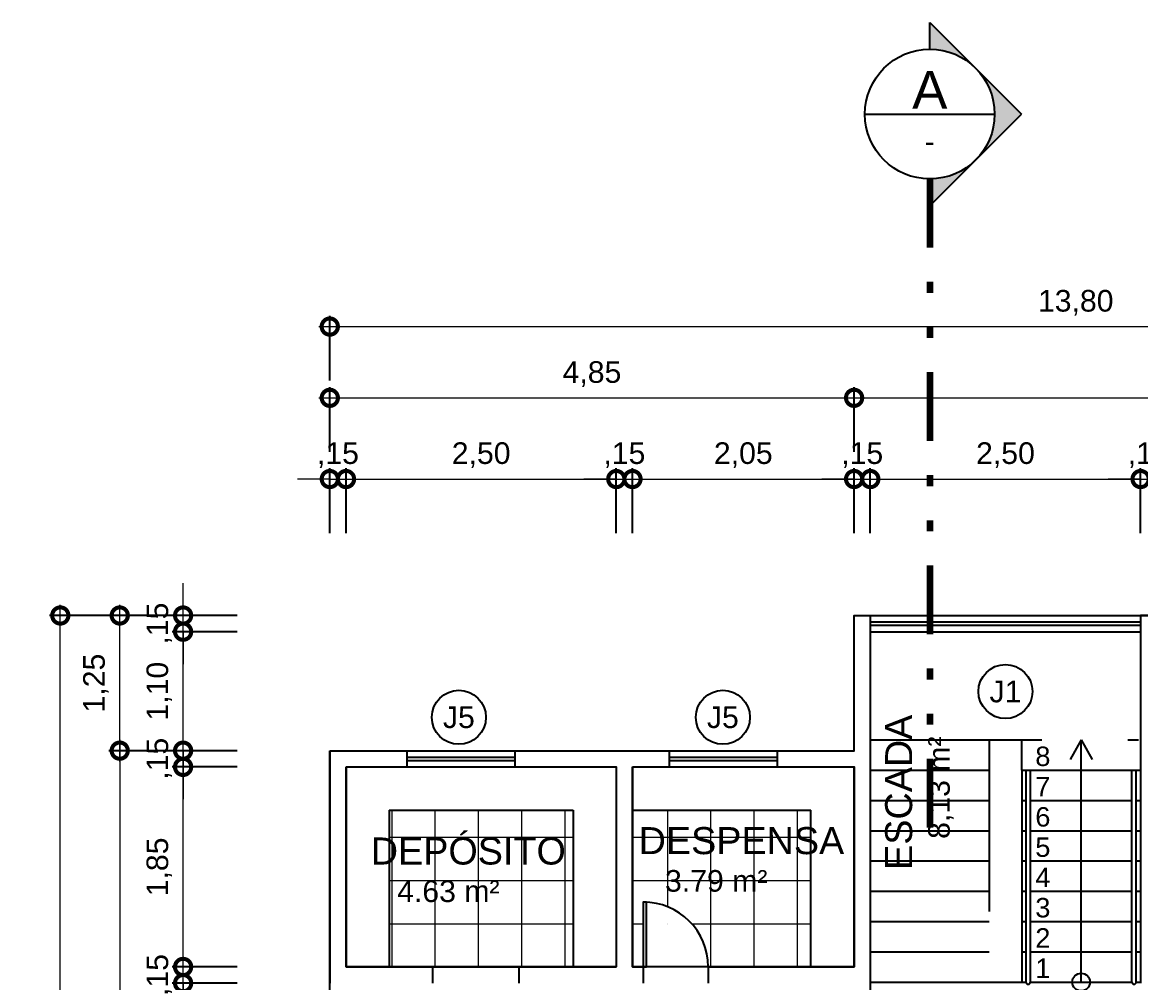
# Model space of a CAD drawing. Header units: metres. Extents: x 47728 to 47950, y 23373 to 23541.
# Drawn here: x 47734.65 to 47744.99, y 23426.52 to 23435.4 of the extents above; entities that cross this region are included whole.
import ezdxf
from ezdxf.enums import TextEntityAlignment as Align

# ---------------------------------------------------------------- set-up
doc = ezdxf.new("R2010")
doc.units = ezdxf.units.M
doc.header["$LTSCALE"] = 0.25
doc.header["$PDMODE"] = 96
doc.linetypes.add('DASHDOT2', pattern=[12.7, 6.35, -3.175, 0, -3.175])
doc.linetypes.add('DIVIDEX2', pattern=[63.5, 25.4, -12.7, 0, -12.7, 0, -12.7])
doc.layers.add('ARQ_0_AREAS', color=7, linetype='Continuous', true_color=0x5a1694, plot=False)
for name, color, linetype in [('ARQ_ALV CT', 4, 'Continuous'), ('ARQ_ESQ CT', 30, 'Continuous'), ('ARQ_GRADIL', 2, 'Continuous'), ('ARQ_MOB 02', 2, 'Continuous'), ('ARQ_PISO 01', 1, 'Continuous'), ('ARQ_PROJ SUP', 1, 'DASHDOT2'), ('ARQ_SIMB 01', 1, 'Continuous'), ('ARQ_TXT 01', 1, 'Continuous'), ('SIMB_01', 1, 'Continuous'), ('SIMB_02', 2, 'Continuous'), ('SIMB_PREENCHIMENTO', 253, 'Continuous'), ('SIMB_TXT', 1, 'Continuous')]:
    doc.layers.add(name, color=color, linetype=linetype)
doc.layers.add('ARQ_CINZA 03', color=252, linetype='Continuous', lineweight=9)
doc.layers.add('SIMB_LCT', color=252, linetype='DIVIDEX2', lineweight=100)
doc.layers.add('ARQ_COTA_AZUL', color=5, linetype='Continuous', lineweight=20, true_color=0x0000ff)
doc.styles.add('Annot_1.8mm', font='arial.ttf', dxfattribs={"height": 1.8})
doc.styles.add('Annot_2.0mm', font='arial.ttf', dxfattribs={"height": 2})
doc.styles.add('Annot_2.5mm', font='arial.ttf', dxfattribs={"height": 2.5})
doc.styles.add('cota', font='arial.ttf')
doc.styles.add('SIMB', font='arial.ttf')
doc.dimstyles.new('Info 01 - annot', dxfattribs={"dimtxt": 2, "dimasz": 3, "dimexe": 1, "dimexo": 1, "dimgap": 1, "dimtad": 1, "dimzin": 4, "dimtxsty": 'cota', "dimblk": 'DOTSMALL', "dimcen": 2, "dimdle": 1, "dimclrd": 256, "dimclre": 256, "dimclrt": 1, "dimazin": 2, "dimtfac": 0.09, "dimtix": 1, "dimtmove": 2, "dimatfit": 2, "dimfxl": 5, "dimfxlon": 1, "dimtolj": 1, "dimtzin": 4, "dimlwd": -1, "dimarcsym": 1})

# ---------------------------------------------------------------- blocks, each defined once
blk = doc.blocks.new('*U70')
at = {"layer": 'SIMB_PREENCHIMENTO', "transparency": 33554587}
h = blk.add_hatch(color=256, dxfattribs=at)
h.dxf.hatch_style = 1
h.paths.add_polyline_path([(0, 8.48), (-4.15, 4.33, -0.401827), (4.15, 4.33)])
h = blk.add_hatch(color=256, dxfattribs=at)
h.dxf.hatch_style = 1
h.paths.add_polyline_path([(-4.33, 4.15), (-8.48, 0), (-6, 0, -0.193399)])
h = blk.add_hatch(color=256, dxfattribs=at)
h.dxf.hatch_style = 1
h.paths.add_polyline_path([(4.33, 4.15, -0.193399), (6, 0), (8.48, 0)])
at = {"layer": 'SIMB_01'}
for p, q in [((-8.48, 0), (0, 8.48)), ((8.48, 0), (0, 8.48)), ((0, -6), (0, 6)), ((-6, 0), (-8.48, 0)), ((6, 0), (8.48, 0))]:
    blk.add_line(p, q, dxfattribs=at)
blk.add_circle((0, 0), 6, dxfattribs=at)
at = {"layer": 'SIMB_LCT'}
blk.add_line((6, 0), (69.06, 0), dxfattribs=at)
at = {"layer": 'SIMB_TXT', "style": 'SIMB'}
for tag, height, p in [('000', 3.5, (-2.25, 0)), ('999', 2, (2.53, 0))]:
    blk.add_attdef(tag, text='', height=height, rotation=90, dxfattribs=at).set_placement(p, align=Align.MIDDLE_CENTER)
blk = doc.blocks.new('_DotSmall')
at = {"color": 0, "linetype": 'ByBlock', "const_width": 0.5}
blk.add_lwpolyline([(-0.0625, 0, 1), (0.0625, 0, 1)], format="xyb", close=True, dxfattribs=at)
blk = doc.blocks.new('*D846')
at = {"layer": 'ARQ_COTA_AZUL', "transparency": 16777216}
for p, q in [((47736.133, 23428.663), (47736.133, 23428.963)), ((47736.133, 23428.663), (47736.133, 23428.513)), ((47736.133, 23428.513), (47736.133, 23428.213))]:
    blk.add_line(p, q, dxfattribs=at)
at = {"layer": 'ARQ_COTA_AZUL', "lineweight": -2, "transparency": 16777216}
for p, q in [((47736.633, 23428.663), (47736.033, 23428.663)), ((47736.633, 23428.513), (47736.033, 23428.513))]:
    blk.add_line(p, q, dxfattribs=at)
at = {"layer": 'Defpoints', "color": 0, "transparency": 16777216}
for p in [(47737.49, 23428.663), (47736.133, 23428.513), (47737.64, 23428.513)]:
    blk.add_point(p, dxfattribs=at)
at = {"layer": 'ARQ_COTA_AZUL', "transparency": 16777216, "xscale": 0.3, "yscale": 0.3, "zscale": 0.3}
for p, rotation in [((47736.133, 23428.663), 270), ((47736.133, 23428.513), 90)]:
    blk.add_blockref('_DotSmall', p, dxfattribs=dict(at, rotation=rotation))
at = {"layer": 'ARQ_COTA_AZUL', "color": 1, "transparency": 16777216, "insert": (47735.913, 23428.588), "char_height": 0.2, "attachment_point": 5, "rotation": 90, "style": 'cota'}
blk.add_mtext('\\A1;,15', dxfattribs=at)
blk = doc.blocks.new('*D910')
at = {"layer": 'ARQ_COTA_AZUL', "transparency": 16777216}
blk.add_line((47735.547, 23428.763), (47735.547, 23422.113), dxfattribs=at)
at = {"layer": 'ARQ_COTA_AZUL', "lineweight": -2, "transparency": 16777216}
for p, q in [((47736.047, 23428.663), (47735.447, 23428.663)), ((47736.047, 23422.213), (47735.447, 23422.213))]:
    blk.add_line(p, q, dxfattribs=at)
at = {"layer": 'Defpoints', "color": 0, "transparency": 16777216}
for p in [(47737.49, 23428.663), (47735.547, 23422.213), (47742.34, 23422.213)]:
    blk.add_point(p, dxfattribs=at)
at = {"layer": 'ARQ_COTA_AZUL', "transparency": 16777216, "xscale": 0.3, "yscale": 0.3, "zscale": 0.3}
for p, rotation in [((47735.547, 23428.663), 90), ((47735.547, 23422.213), 270)]:
    blk.add_blockref('_DotSmall', p, dxfattribs=dict(at, rotation=rotation))
at = {"layer": 'ARQ_COTA_AZUL', "color": 1, "transparency": 16777216, "insert": (47735.327, 23425.438), "char_height": 0.2, "attachment_point": 5, "rotation": 90, "style": 'cota'}
blk.add_mtext('\\A1;6,45', dxfattribs=at)
blk = doc.blocks.new('*D914')
at = {"layer": 'ARQ_COTA_AZUL', "transparency": 16777216}
blk.add_line((47736.133, 23422.263), (47736.133, 23426.613), dxfattribs=at)
at = {"layer": 'ARQ_COTA_AZUL', "lineweight": -2, "transparency": 16777216}
for p, q in [((47736.633, 23426.513), (47736.033, 23426.513)), ((47736.633, 23422.363), (47736.033, 23422.363))]:
    blk.add_line(p, q, dxfattribs=at)
at = {"layer": 'Defpoints', "color": 0, "transparency": 16777216}
for p in [(47736.133, 23426.513), (47737.49, 23426.513), (47737.49, 23422.363)]:
    blk.add_point(p, dxfattribs=at)
at = {"layer": 'ARQ_COTA_AZUL', "transparency": 16777216, "xscale": 0.3, "yscale": 0.3, "zscale": 0.3}
for p, rotation in [((47736.133, 23426.513), 90), ((47736.133, 23422.363), 270)]:
    blk.add_blockref('_DotSmall', p, dxfattribs=dict(at, rotation=rotation))
at = {"layer": 'ARQ_COTA_AZUL', "color": 1, "transparency": 16777216, "insert": (47735.913, 23424.438), "char_height": 0.2, "attachment_point": 5, "rotation": 90, "style": 'cota'}
blk.add_mtext('\\A1;4,15', dxfattribs=at)
blk = doc.blocks.new('*D918')
at = {"layer": 'ARQ_COTA_AZUL', "transparency": 16777216}
for p, q in [((47736.133, 23426.663), (47736.133, 23426.963)), ((47736.133, 23426.513), (47736.133, 23426.663)), ((47736.133, 23426.513), (47736.133, 23426.213))]:
    blk.add_line(p, q, dxfattribs=at)
at = {"layer": 'ARQ_COTA_AZUL', "lineweight": -2, "transparency": 16777216}
for p, q in [((47736.633, 23426.663), (47736.033, 23426.663)), ((47736.633, 23426.513), (47736.033, 23426.513))]:
    blk.add_line(p, q, dxfattribs=at)
at = {"layer": 'Defpoints', "color": 0, "transparency": 16777216}
for p in [(47736.133, 23426.663), (47737.64, 23426.663), (47737.49, 23426.513)]:
    blk.add_point(p, dxfattribs=at)
at = {"layer": 'ARQ_COTA_AZUL', "transparency": 16777216, "xscale": 0.3, "yscale": 0.3, "zscale": 0.3}
for p, rotation in [((47736.133, 23426.663), 270), ((47736.133, 23426.513), 90)]:
    blk.add_blockref('_DotSmall', p, dxfattribs=dict(at, rotation=rotation))
at = {"layer": 'ARQ_COTA_AZUL', "color": 1, "transparency": 16777216, "insert": (47735.913, 23426.588), "char_height": 0.2, "attachment_point": 5, "rotation": 90, "style": 'cota'}
blk.add_mtext('\\A1;,15', dxfattribs=at)
blk = doc.blocks.new('*D982')
at = {"layer": 'ARQ_COTA_AZUL', "lineweight": -2, "transparency": 16777216}
for p, q in [((47737.49, 23430.675), (47737.49, 23431.275)), ((47737.64, 23430.675), (47737.64, 23431.275))]:
    blk.add_line(p, q, dxfattribs=at)
at = {"layer": 'ARQ_COTA_AZUL', "transparency": 16777216}
for p, q in [((47737.49, 23431.175), (47737.19, 23431.175)), ((47737.49, 23431.175), (47737.64, 23431.175)), ((47737.64, 23431.175), (47737.94, 23431.175))]:
    blk.add_line(p, q, dxfattribs=at)
at = {"layer": 'Defpoints', "color": 0, "transparency": 16777216}
for p in [(47737.64, 23431.175), (47737.49, 23428.663), (47737.64, 23428.513)]:
    blk.add_point(p, dxfattribs=at)
at = {"layer": 'ARQ_COTA_AZUL', "transparency": 16777216, "xscale": 0.3, "yscale": 0.3, "zscale": 0.3}
blk.add_blockref('_DotSmall', (47737.49, 23431.175), dxfattribs=at)
at = {"layer": 'ARQ_COTA_AZUL', "transparency": 16777216, "xscale": 0.3, "yscale": 0.3, "zscale": 0.3, "rotation": 180}
blk.add_blockref('_DotSmall', (47737.64, 23431.175), dxfattribs=at)
at = {"layer": 'ARQ_COTA_AZUL', "color": 1, "transparency": 16777216, "insert": (47737.565, 23431.396), "char_height": 0.2, "attachment_point": 5, "style": 'cota'}
blk.add_mtext('\\A1;,15', dxfattribs=at)
blk = doc.blocks.new('*D986')
at = {"layer": 'ARQ_COTA_AZUL', "lineweight": -2, "transparency": 16777216}
for p, q in [((47737.64, 23430.675), (47737.64, 23431.275)), ((47740.14, 23430.675), (47740.14, 23431.275))]:
    blk.add_line(p, q, dxfattribs=at)
at = {"layer": 'ARQ_COTA_AZUL', "transparency": 16777216}
blk.add_line((47737.54, 23431.175), (47740.24, 23431.175), dxfattribs=at)
at = {"layer": 'Defpoints', "color": 0, "transparency": 16777216}
for p in [(47740.14, 23431.175), (47737.64, 23428.513), (47740.14, 23428.513)]:
    blk.add_point(p, dxfattribs=at)
at = {"layer": 'ARQ_COTA_AZUL', "transparency": 16777216, "xscale": 0.3, "yscale": 0.3, "zscale": 0.3, "rotation": 180}
blk.add_blockref('_DotSmall', (47737.64, 23431.175), dxfattribs=at)
at = {"layer": 'ARQ_COTA_AZUL', "transparency": 16777216, "xscale": 0.3, "yscale": 0.3, "zscale": 0.3}
blk.add_blockref('_DotSmall', (47740.14, 23431.175), dxfattribs=at)
at = {"layer": 'ARQ_COTA_AZUL', "color": 1, "transparency": 16777216, "insert": (47738.89, 23431.396), "char_height": 0.2, "attachment_point": 5, "style": 'cota'}
blk.add_mtext('\\A1;2,50', dxfattribs=at)
blk = doc.blocks.new('*D990')
at = {"layer": 'ARQ_COTA_AZUL', "lineweight": -2, "transparency": 16777216}
for p, q in [((47740.14, 23430.675), (47740.14, 23431.275)), ((47740.29, 23430.675), (47740.29, 23431.275))]:
    blk.add_line(p, q, dxfattribs=at)
at = {"layer": 'ARQ_COTA_AZUL', "transparency": 16777216}
for p, q in [((47740.14, 23431.175), (47739.84, 23431.175)), ((47740.14, 23431.175), (47740.29, 23431.175)), ((47740.29, 23431.175), (47740.59, 23431.175))]:
    blk.add_line(p, q, dxfattribs=at)
at = {"layer": 'Defpoints', "color": 0, "transparency": 16777216}
for p in [(47740.29, 23431.175), (47740.14, 23428.513), (47740.29, 23428.513)]:
    blk.add_point(p, dxfattribs=at)
at = {"layer": 'ARQ_COTA_AZUL', "transparency": 16777216, "xscale": 0.3, "yscale": 0.3, "zscale": 0.3}
blk.add_blockref('_DotSmall', (47740.14, 23431.175), dxfattribs=at)
at = {"layer": 'ARQ_COTA_AZUL', "transparency": 16777216, "xscale": 0.3, "yscale": 0.3, "zscale": 0.3, "rotation": 180}
blk.add_blockref('_DotSmall', (47740.29, 23431.175), dxfattribs=at)
at = {"layer": 'ARQ_COTA_AZUL', "color": 1, "transparency": 16777216, "insert": (47740.215, 23431.396), "char_height": 0.2, "attachment_point": 5, "style": 'cota'}
blk.add_mtext('\\A1;,15', dxfattribs=at)
blk = doc.blocks.new('*D994')
at = {"layer": 'ARQ_COTA_AZUL', "lineweight": -2, "transparency": 16777216}
for p, q in [((47740.29, 23430.675), (47740.29, 23431.275)), ((47742.34, 23430.675), (47742.34, 23431.275))]:
    blk.add_line(p, q, dxfattribs=at)
at = {"layer": 'ARQ_COTA_AZUL', "transparency": 16777216}
blk.add_line((47740.19, 23431.175), (47742.44, 23431.175), dxfattribs=at)
at = {"layer": 'Defpoints', "color": 0, "transparency": 16777216}
for p in [(47742.34, 23431.175), (47740.29, 23428.513), (47742.34, 23428.513)]:
    blk.add_point(p, dxfattribs=at)
at = {"layer": 'ARQ_COTA_AZUL', "transparency": 16777216, "xscale": 0.3, "yscale": 0.3, "zscale": 0.3, "rotation": 180}
blk.add_blockref('_DotSmall', (47740.29, 23431.175), dxfattribs=at)
at = {"layer": 'ARQ_COTA_AZUL', "transparency": 16777216, "xscale": 0.3, "yscale": 0.3, "zscale": 0.3}
blk.add_blockref('_DotSmall', (47742.34, 23431.175), dxfattribs=at)
at = {"layer": 'ARQ_COTA_AZUL', "color": 1, "transparency": 16777216, "insert": (47741.315, 23431.396), "char_height": 0.2, "attachment_point": 5, "style": 'cota'}
blk.add_mtext('\\A1;2,05', dxfattribs=at)
blk = doc.blocks.new('*D998')
at = {"layer": 'ARQ_COTA_AZUL', "lineweight": -2, "transparency": 16777216}
for p, q in [((47742.34, 23430.675), (47742.34, 23431.275)), ((47742.49, 23430.675), (47742.49, 23431.275))]:
    blk.add_line(p, q, dxfattribs=at)
at = {"layer": 'ARQ_COTA_AZUL', "transparency": 16777216}
for p, q in [((47742.34, 23431.175), (47742.04, 23431.175)), ((47742.34, 23431.175), (47742.49, 23431.175)), ((47742.49, 23431.175), (47742.79, 23431.175))]:
    blk.add_line(p, q, dxfattribs=at)
at = {"layer": 'Defpoints', "color": 0, "transparency": 16777216}
for p in [(47742.49, 23431.175), (47742.49, 23429.913), (47742.34, 23428.513)]:
    blk.add_point(p, dxfattribs=at)
at = {"layer": 'ARQ_COTA_AZUL', "transparency": 16777216, "xscale": 0.3, "yscale": 0.3, "zscale": 0.3}
blk.add_blockref('_DotSmall', (47742.34, 23431.175), dxfattribs=at)
at = {"layer": 'ARQ_COTA_AZUL', "transparency": 16777216, "xscale": 0.3, "yscale": 0.3, "zscale": 0.3, "rotation": 180}
blk.add_blockref('_DotSmall', (47742.49, 23431.175), dxfattribs=at)
at = {"layer": 'ARQ_COTA_AZUL', "color": 1, "transparency": 16777216, "insert": (47742.415, 23431.396), "char_height": 0.2, "attachment_point": 5, "style": 'cota'}
blk.add_mtext('\\A1;,15', dxfattribs=at)
blk = doc.blocks.new('*D1002')
at = {"layer": 'ARQ_COTA_AZUL', "lineweight": -2, "transparency": 16777216}
for p, q in [((47742.49, 23430.675), (47742.49, 23431.275)), ((47744.99, 23430.675), (47744.99, 23431.275))]:
    blk.add_line(p, q, dxfattribs=at)
at = {"layer": 'ARQ_COTA_AZUL', "transparency": 16777216}
blk.add_line((47742.39, 23431.175), (47745.09, 23431.175), dxfattribs=at)
at = {"layer": 'Defpoints', "color": 0, "transparency": 16777216}
for p in [(47744.99, 23431.175), (47742.49, 23429.913), (47744.99, 23429.913)]:
    blk.add_point(p, dxfattribs=at)
at = {"layer": 'ARQ_COTA_AZUL', "transparency": 16777216, "xscale": 0.3, "yscale": 0.3, "zscale": 0.3, "rotation": 180}
blk.add_blockref('_DotSmall', (47742.49, 23431.175), dxfattribs=at)
at = {"layer": 'ARQ_COTA_AZUL', "transparency": 16777216, "xscale": 0.3, "yscale": 0.3, "zscale": 0.3}
blk.add_blockref('_DotSmall', (47744.99, 23431.175), dxfattribs=at)
at = {"layer": 'ARQ_COTA_AZUL', "color": 1, "transparency": 16777216, "insert": (47743.74, 23431.396), "char_height": 0.2, "attachment_point": 5, "style": 'cota'}
blk.add_mtext('\\A1;2,50', dxfattribs=at)
blk = doc.blocks.new('*D1006')
at = {"layer": 'ARQ_COTA_AZUL', "lineweight": -2, "transparency": 16777216}
for p, q in [((47744.99, 23430.675), (47744.99, 23431.275)), ((47745.14, 23430.675), (47745.14, 23431.275))]:
    blk.add_line(p, q, dxfattribs=at)
at = {"layer": 'ARQ_COTA_AZUL', "transparency": 16777216}
for p, q in [((47744.99, 23431.175), (47744.69, 23431.175)), ((47744.99, 23431.175), (47745.14, 23431.175)), ((47745.14, 23431.175), (47745.44, 23431.175))]:
    blk.add_line(p, q, dxfattribs=at)
at = {"layer": 'Defpoints', "color": 0, "transparency": 16777216}
for p in [(47745.14, 23431.175), (47744.99, 23429.913), (47745.14, 23429.763)]:
    blk.add_point(p, dxfattribs=at)
at = {"layer": 'ARQ_COTA_AZUL', "transparency": 16777216, "xscale": 0.3, "yscale": 0.3, "zscale": 0.3}
blk.add_blockref('_DotSmall', (47744.99, 23431.175), dxfattribs=at)
at = {"layer": 'ARQ_COTA_AZUL', "transparency": 16777216, "xscale": 0.3, "yscale": 0.3, "zscale": 0.3, "rotation": 180}
blk.add_blockref('_DotSmall', (47745.14, 23431.175), dxfattribs=at)
at = {"layer": 'ARQ_COTA_AZUL', "color": 1, "transparency": 16777216, "insert": (47745.065, 23431.396), "char_height": 0.2, "attachment_point": 5, "style": 'cota'}
blk.add_mtext('\\A1;,15', dxfattribs=at)
blk = doc.blocks.new('*D878')
at = {"layer": 'ARQ_COTA_AZUL', "transparency": 16777216}
blk.add_line((47736.133, 23428.563), (47736.133, 23429.863), dxfattribs=at)
at = {"layer": 'ARQ_COTA_AZUL', "lineweight": -2, "transparency": 16777216}
for p, q in [((47736.633, 23429.763), (47736.033, 23429.763)), ((47736.633, 23428.663), (47736.033, 23428.663))]:
    blk.add_line(p, q, dxfattribs=at)
at = {"layer": 'Defpoints', "color": 0, "transparency": 16777216}
for p in [(47736.133, 23429.763), (47742.49, 23429.763), (47737.49, 23428.663)]:
    blk.add_point(p, dxfattribs=at)
at = {"layer": 'ARQ_COTA_AZUL', "transparency": 16777216, "xscale": 0.3, "yscale": 0.3, "zscale": 0.3}
for p, rotation in [((47736.133, 23429.763), 90), ((47736.133, 23428.663), 270)]:
    blk.add_blockref('_DotSmall', p, dxfattribs=dict(at, rotation=rotation))
at = {"layer": 'ARQ_COTA_AZUL', "color": 1, "transparency": 16777216, "insert": (47735.913, 23429.213), "char_height": 0.2, "attachment_point": 5, "rotation": 90, "style": 'cota'}
blk.add_mtext('\\A1;1,10', dxfattribs=at)
blk = doc.blocks.new('*D882')
at = {"layer": 'ARQ_COTA_AZUL', "transparency": 16777216}
for p, q in [((47736.133, 23429.913), (47736.133, 23430.213)), ((47736.133, 23429.763), (47736.133, 23429.913)), ((47736.133, 23429.763), (47736.133, 23429.463))]:
    blk.add_line(p, q, dxfattribs=at)
at = {"layer": 'ARQ_COTA_AZUL', "lineweight": -2, "transparency": 16777216}
for p, q in [((47736.633, 23429.913), (47736.033, 23429.913)), ((47736.633, 23429.763), (47736.033, 23429.763))]:
    blk.add_line(p, q, dxfattribs=at)
at = {"layer": 'Defpoints', "color": 0, "transparency": 16777216}
for p in [(47736.133, 23429.913), (47742.49, 23429.913), (47742.49, 23429.763)]:
    blk.add_point(p, dxfattribs=at)
at = {"layer": 'ARQ_COTA_AZUL', "transparency": 16777216, "xscale": 0.3, "yscale": 0.3, "zscale": 0.3}
for p, rotation in [((47736.133, 23429.913), 270), ((47736.133, 23429.763), 90)]:
    blk.add_blockref('_DotSmall', p, dxfattribs=dict(at, rotation=rotation))
at = {"layer": 'ARQ_COTA_AZUL', "color": 1, "transparency": 16777216, "insert": (47735.913, 23429.838), "char_height": 0.2, "attachment_point": 5, "rotation": 90, "style": 'cota'}
blk.add_mtext('\\A1;,15', dxfattribs=at)
blk = doc.blocks.new('*D886')
at = {"layer": 'ARQ_COTA_AZUL', "transparency": 16777216}
blk.add_line((47735.547, 23428.563), (47735.547, 23430.013), dxfattribs=at)
at = {"layer": 'ARQ_COTA_AZUL', "lineweight": -2, "transparency": 16777216}
for p, q in [((47736.047, 23429.913), (47735.447, 23429.913)), ((47736.047, 23428.663), (47735.447, 23428.663))]:
    blk.add_line(p, q, dxfattribs=at)
at = {"layer": 'Defpoints', "color": 0, "transparency": 16777216}
for p in [(47735.547, 23429.913), (47742.34, 23429.913), (47737.49, 23428.663)]:
    blk.add_point(p, dxfattribs=at)
at = {"layer": 'ARQ_COTA_AZUL', "transparency": 16777216, "xscale": 0.3, "yscale": 0.3, "zscale": 0.3}
for p, rotation in [((47735.547, 23429.913), 90), ((47735.547, 23428.663), 270)]:
    blk.add_blockref('_DotSmall', p, dxfattribs=dict(at, rotation=rotation))
at = {"layer": 'ARQ_COTA_AZUL', "color": 1, "transparency": 16777216, "insert": (47735.327, 23429.288), "char_height": 0.2, "attachment_point": 5, "rotation": 90, "style": 'cota'}
blk.add_mtext('\\A1;1,25', dxfattribs=at)
blk = doc.blocks.new('*D890')
at = {"layer": 'ARQ_COTA_AZUL', "transparency": 16777216}
blk.add_line((47734.997, 23420.863), (47734.997, 23430.013), dxfattribs=at)
at = {"layer": 'ARQ_COTA_AZUL', "lineweight": -2, "transparency": 16777216}
for p, q in [((47735.497, 23429.913), (47734.897, 23429.913)), ((47735.497, 23420.963), (47734.897, 23420.963))]:
    blk.add_line(p, q, dxfattribs=at)
at = {"layer": 'Defpoints', "color": 0, "transparency": 16777216}
for p in [(47734.997, 23429.913), (47742.34, 23429.913), (47742.34, 23420.963)]:
    blk.add_point(p, dxfattribs=at)
at = {"layer": 'ARQ_COTA_AZUL', "transparency": 16777216, "xscale": 0.3, "yscale": 0.3, "zscale": 0.3}
for p, rotation in [((47734.997, 23429.913), 90), ((47734.997, 23420.963), 270)]:
    blk.add_blockref('_DotSmall', p, dxfattribs=dict(at, rotation=rotation))
at = {"layer": 'ARQ_COTA_AZUL', "color": 1, "transparency": 16777216, "insert": (47734.777, 23425.438), "char_height": 0.2, "attachment_point": 5, "rotation": 90, "style": 'cota'}
blk.add_mtext('\\A1;8,95', dxfattribs=at)
blk = doc.blocks.new('*D894')
at = {"layer": 'ARQ_COTA_AZUL', "lineweight": -2, "transparency": 16777216}
for p, q in [((47737.49, 23431.426), (47737.49, 23432.026)), ((47742.34, 23431.426), (47742.34, 23432.026))]:
    blk.add_line(p, q, dxfattribs=at)
at = {"layer": 'ARQ_COTA_AZUL', "transparency": 16777216}
blk.add_line((47737.39, 23431.926), (47742.44, 23431.926), dxfattribs=at)
at = {"layer": 'Defpoints', "color": 0, "transparency": 16777216}
for p in [(47742.34, 23431.926), (47742.34, 23429.913), (47737.49, 23428.663)]:
    blk.add_point(p, dxfattribs=at)
at = {"layer": 'ARQ_COTA_AZUL', "transparency": 16777216, "xscale": 0.3, "yscale": 0.3, "zscale": 0.3, "rotation": 180}
blk.add_blockref('_DotSmall', (47737.49, 23431.926), dxfattribs=at)
at = {"layer": 'ARQ_COTA_AZUL', "transparency": 16777216, "xscale": 0.3, "yscale": 0.3, "zscale": 0.3}
blk.add_blockref('_DotSmall', (47742.34, 23431.926), dxfattribs=at)
at = {"layer": 'ARQ_COTA_AZUL', "color": 1, "transparency": 16777216, "insert": (47739.915, 23432.146), "char_height": 0.2, "attachment_point": 5, "style": 'cota'}
blk.add_mtext('\\A1;4,85', dxfattribs=at)
blk = doc.blocks.new('*D898')
at = {"layer": 'ARQ_COTA_AZUL', "lineweight": -2, "transparency": 16777216}
for p, q in [((47742.34, 23431.426), (47742.34, 23432.026)), ((47750.09, 23431.426), (47750.09, 23432.026))]:
    blk.add_line(p, q, dxfattribs=at)
at = {"layer": 'ARQ_COTA_AZUL', "transparency": 16777216}
blk.add_line((47742.24, 23431.926), (47750.19, 23431.926), dxfattribs=at)
at = {"layer": 'Defpoints', "color": 0, "transparency": 16777216}
for p in [(47750.09, 23431.926), (47742.34, 23429.913), (47750.09, 23429.913)]:
    blk.add_point(p, dxfattribs=at)
at = {"layer": 'ARQ_COTA_AZUL', "transparency": 16777216, "xscale": 0.3, "yscale": 0.3, "zscale": 0.3, "rotation": 180}
blk.add_blockref('_DotSmall', (47742.34, 23431.926), dxfattribs=at)
at = {"layer": 'ARQ_COTA_AZUL', "transparency": 16777216, "xscale": 0.3, "yscale": 0.3, "zscale": 0.3}
blk.add_blockref('_DotSmall', (47750.09, 23431.926), dxfattribs=at)
at = {"layer": 'ARQ_COTA_AZUL', "color": 1, "transparency": 16777216, "insert": (47746.215, 23432.146), "char_height": 0.2, "attachment_point": 5, "style": 'cota'}
blk.add_mtext('\\A1;7,75', dxfattribs=at)
blk = doc.blocks.new('*D906')
at = {"layer": 'ARQ_COTA_AZUL', "lineweight": -2, "transparency": 16777216}
for p, q in [((47737.49, 23432.085), (47737.49, 23432.685)), ((47751.29, 23432.085), (47751.29, 23432.685))]:
    blk.add_line(p, q, dxfattribs=at)
at = {"layer": 'ARQ_COTA_AZUL', "transparency": 16777216}
blk.add_line((47737.39, 23432.585), (47751.39, 23432.585), dxfattribs=at)
at = {"layer": 'Defpoints', "color": 0, "transparency": 16777216}
for p in [(47751.29, 23432.585), (47751.29, 23429.913), (47737.49, 23428.663)]:
    blk.add_point(p, dxfattribs=at)
at = {"layer": 'ARQ_COTA_AZUL', "transparency": 16777216, "xscale": 0.3, "yscale": 0.3, "zscale": 0.3, "rotation": 180}
blk.add_blockref('_DotSmall', (47737.49, 23432.585), dxfattribs=at)
at = {"layer": 'ARQ_COTA_AZUL', "transparency": 16777216, "xscale": 0.3, "yscale": 0.3, "zscale": 0.3}
blk.add_blockref('_DotSmall', (47751.29, 23432.585), dxfattribs=at)
at = {"layer": 'ARQ_COTA_AZUL', "color": 1, "transparency": 16777216, "insert": (47744.39, 23432.805), "char_height": 0.2, "attachment_point": 5, "style": 'cota'}
blk.add_mtext('\\A1;13,80', dxfattribs=at)
blk = doc.blocks.new('*U22')
at = {"layer": 'SIMB_02'}
blk.add_circle((0, 0), 2.5, dxfattribs=at)
at = {"layer": 'SIMB_TXT', "style": 'SIMB'}
blk.add_attdef('CDESQ', text='', height=2, dxfattribs=at).set_placement((0, 0), align=Align.MIDDLE_CENTER)
blk = doc.blocks.new('*D854')
at = {"layer": 'ARQ_COTA_AZUL', "transparency": 16777216}
blk.add_line((47736.133, 23426.563), (47736.133, 23428.613), dxfattribs=at)
at = {"layer": 'ARQ_COTA_AZUL', "lineweight": -2, "transparency": 16777216}
for p, q in [((47736.633, 23428.513), (47736.033, 23428.513)), ((47736.633, 23426.663), (47736.033, 23426.663))]:
    blk.add_line(p, q, dxfattribs=at)
at = {"layer": 'Defpoints', "color": 0, "transparency": 16777216}
for p in [(47736.133, 23428.513), (47737.64, 23428.513), (47737.64, 23426.663)]:
    blk.add_point(p, dxfattribs=at)
at = {"layer": 'ARQ_COTA_AZUL', "transparency": 16777216, "xscale": 0.3, "yscale": 0.3, "zscale": 0.3}
for p, rotation in [((47736.133, 23428.513), 90), ((47736.133, 23426.663), 270)]:
    blk.add_blockref('_DotSmall', p, dxfattribs=dict(at, rotation=rotation))
at = {"layer": 'ARQ_COTA_AZUL', "color": 1, "transparency": 16777216, "insert": (47735.913, 23427.588), "char_height": 0.2, "attachment_point": 5, "rotation": 90, "style": 'cota'}
blk.add_mtext('\\A1;1,85', dxfattribs=at)

msp = doc.modelspace()

# ---------------------------------------------------------------- hatches: boundary and pattern name
at = {"layer": 'ARQ_CINZA 03'}
h = msp.add_hatch(dxfattribs=at)
h.set_pattern_fill('_USER', color=256, scale=0.4, angle=270, double=1, pattern_type=0)
h.set_pattern_definition([(270, (47740.06543, 23426.66282), (0.4, -7e-17), []), (0, (47740.06543, 23426.66282), (0, 0.4), [])])
h.paths.add_polyline_path([(47739.74, 23428.113), (47738.04, 23428.113), (47738.04, 23426.663), (47739.74, 23426.663)])
h = msp.add_hatch(dxfattribs=at)
h.set_pattern_fill('_USER', color=256, scale=0.4, angle=270, double=1, pattern_type=0)
h.set_pattern_definition([(270, (47740.21543, 23426.66282), (0.4, -7e-17), []), (0, (47740.21543, 23426.66282), (0, 0.4), [])])
edge = h.paths.add_edge_path()
edge.add_line((47741.94, 23428.113), (47740.29, 23428.113))
edge.add_line((47740.29, 23428.113), (47740.29, 23426.663))
edge.add_line((47740.29, 23426.663), (47740.39, 23426.663))
edge.add_line((47740.39, 23426.663), (47740.39, 23427.263))
edge.add_line((47740.39, 23427.263), (47740.42, 23427.263))
edge.add_arc((47740.389, 23426.662), 0.601, 0.0552, 87.0072, ccw=False)
edge.add_line((47740.99, 23426.663), (47741.94, 23426.663))
edge.add_line((47741.94, 23426.663), (47741.94, 23428.113))

# ---------------------------------------------------------------- linework, layer by layer
at = {"layer": 'ARQ_0_AREAS'}
for points in [[(47737.49, 23428.663), (47742.34, 23428.663), (47742.34, 23429.913), (47750.09, 23429.913), (47750.09, 23420.963), (47742.34, 23420.963), (47742.34, 23422.213), (47737.49, 23422.213)], [(47737.64, 23428.513), (47740.14, 23428.513), (47740.14, 23426.663), (47737.64, 23426.663)], [(47740.29, 23428.513), (47742.34, 23428.513), (47742.34, 23426.663), (47740.29, 23426.663)], [(47740.29, 23428.513), (47742.34, 23428.513), (47742.34, 23426.663), (47740.29, 23426.663)]]:
    msp.add_lwpolyline(points, close=True, dxfattribs=at)
at = {"layer": 'ARQ_ALV CT'}
for p, q in [((47742.34, 23428.663), (47742.34, 23429.913)), ((47742.34, 23429.913), (47742.49, 23429.913)), ((47742.49, 23429.913), (47742.49, 23426.413)), ((47745.315, 23429.913), (47744.99, 23429.913)), ((47744.99, 23429.913), (47744.99, 23426.513)), ((47737.49, 23428.663), (47737.49, 23426.513)), ((47737.49, 23428.663), (47738.203, 23428.663)), ((47738.203, 23428.663), (47739.203, 23428.663)), ((47739.203, 23428.663), (47740.628, 23428.663)), ((47740.628, 23428.663), (47741.628, 23428.663)), ((47741.628, 23428.663), (47742.34, 23428.663)), ((47737.64, 23428.513), (47737.64, 23426.663)), ((47737.64, 23428.513), (47738.203, 23428.513)), ((47738.203, 23428.513), (47739.203, 23428.513)), ((47739.203, 23428.513), (47740.14, 23428.513)), ((47740.14, 23428.513), (47740.14, 23426.663)), ((47740.29, 23428.513), (47740.29, 23426.663)), ((47740.365, 23428.513), (47740.628, 23428.513)), ((47740.628, 23428.513), (47741.628, 23428.513)), ((47741.628, 23428.513), (47742.34, 23428.513)), ((47742.34, 23426.663), (47742.34, 23428.513)), ((47737.64, 23426.663), (47738.44, 23426.663)), ((47738.44, 23426.663), (47738.44, 23426.513)), ((47739.24, 23426.663), (47739.24, 23426.513)), ((47739.24, 23426.663), (47740.14, 23426.663)), ((47740.29, 23426.663), (47740.39, 23426.663)), ((47740.39, 23426.663), (47740.39, 23426.513)), ((47740.99, 23426.663), (47742.34, 23426.663)), ((47740.99, 23426.663), (47740.99, 23426.513))]:
    msp.add_line(p, q, dxfattribs=at)
at = {"layer": 'ARQ_ESQ CT'}
for p, q in [((47742.49, 23429.853), (47744.99, 23429.853)), ((47742.49, 23429.823), (47744.99, 23429.823))]:
    msp.add_line(p, q, dxfattribs=at)
msp.add_lwpolyline([(47740.39, 23426.663), (47740.42, 23426.663), (47740.42, 23427.263), (47740.39, 23427.263)], close=True, dxfattribs=at)
at = {"layer": 'ARQ_GRADIL'}
for p, q in [((47743.93, 23428.483), (47743.93, 23426.523)), ((47743.97, 23428.483), (47743.97, 23426.523)), ((47744.91, 23426.523), (47744.91, 23428.483)), ((47744.95, 23426.523), (47744.95, 23428.483))]:
    msp.add_line(p, q, dxfattribs=at)
for centre in [(47743.95, 23426.523), (47744.93, 23426.523)]:
    msp.add_arc(centre, 0.02, 180, 0, dxfattribs=at)
at = {"layer": 'ARQ_MOB 02'}
for p, q in [((47738.04, 23428.113), (47738.04, 23426.663)), ((47738.04, 23428.113), (47739.74, 23428.113)), ((47739.74, 23428.113), (47739.74, 23426.663)), ((47740.29, 23428.113), (47741.94, 23428.113)), ((47741.94, 23426.663), (47741.94, 23428.113))]:
    msp.add_line(p, q, dxfattribs=at)
at = {"layer": 'ARQ_PISO 01'}
for p, q in [((47742.49, 23429.913), (47744.99, 23429.913)), ((47742.49, 23429.763), (47744.99, 23429.763)), ((47743.89, 23428.483), (47743.89, 23426.523)), ((47743.89, 23428.483), (47744.99, 23428.483)), ((47743.89, 23428.203), (47743.93, 23428.203)), ((47743.97, 23428.203), (47744.91, 23428.203)), ((47744.95, 23428.203), (47744.99, 23428.203)), ((47743.89, 23427.923), (47743.93, 23427.923)), ((47743.97, 23427.923), (47744.91, 23427.923)), ((47744.95, 23427.923), (47744.99, 23427.923)), ((47743.89, 23427.643), (47743.93, 23427.643)), ((47743.97, 23427.643), (47744.91, 23427.643)), ((47744.95, 23427.643), (47744.99, 23427.643)), ((47743.89, 23427.363), (47743.93, 23427.363)), ((47743.97, 23427.363), (47744.91, 23427.363)), ((47744.95, 23427.363), (47744.99, 23427.363)), ((47743.89, 23427.083), (47743.93, 23427.083)), ((47743.97, 23427.083), (47744.91, 23427.083)), ((47744.95, 23427.083), (47744.99, 23427.083)), ((47743.89, 23426.803), (47743.93, 23426.803)), ((47743.97, 23426.803), (47744.91, 23426.803)), ((47744.95, 23426.803), (47744.99, 23426.803)), ((47738.44, 23426.663), (47739.24, 23426.663)), ((47740.99, 23426.663), (47740.39, 23426.663)), ((47743.89, 23426.523), (47743.93, 23426.523)), ((47743.97, 23426.523), (47744.91, 23426.523)), ((47744.95, 23426.523), (47744.99, 23426.523))]:
    msp.add_line(p, q, dxfattribs=at)
at = {"layer": 'ARQ_PROJ SUP'}
for p, q in [((47742.49, 23428.763), (47744.99, 23428.763)), ((47743.59, 23428.763), (47743.59, 23426.523)), ((47743.89, 23428.483), (47743.89, 23428.763)), ((47738.203, 23428.663), (47738.203, 23428.513)), ((47739.203, 23428.663), (47739.203, 23428.513)), ((47740.628, 23428.663), (47740.628, 23428.513)), ((47741.628, 23428.663), (47741.628, 23428.513)), ((47738.203, 23428.603), (47739.203, 23428.603)), ((47738.203, 23428.573), (47739.203, 23428.573)), ((47740.628, 23428.603), (47741.628, 23428.603)), ((47740.628, 23428.573), (47741.628, 23428.573)), ((47742.49, 23428.483), (47743.59, 23428.483)), ((47742.49, 23428.203), (47743.59, 23428.203)), ((47742.49, 23427.923), (47743.59, 23427.923)), ((47742.49, 23427.643), (47743.59, 23427.643)), ((47742.49, 23427.363), (47743.59, 23427.363)), ((47742.49, 23427.083), (47743.59, 23427.083)), ((47742.49, 23426.803), (47743.59, 23426.803)), ((47742.49, 23426.523), (47743.89, 23426.523))]:
    msp.add_line(p, q, dxfattribs=at)
at = {"layer": 'ARQ_SIMB 01'}
for p, q in [((47744.44, 23428.763), (47744.338, 23428.582)), ((47744.44, 23426.523), (47744.44, 23428.763)), ((47744.44, 23428.763), (47744.543, 23428.582))]:
    msp.add_line(p, q, dxfattribs=at)
msp.add_circle((47744.44, 23426.523), 0.0819, dxfattribs=at)
msp.add_arc((47740.39, 23426.663), 0.6, 0, 90, dxfattribs=at)

# ---------------------------------------------------------------- block references
at = {"xscale": 0.1, "yscale": 0.1, "zscale": 0.1, "rotation": 270}
msp.add_blockref('*U70', (47743.04, 23434.55), dxfattribs=at).add_auto_attribs({'999': '-', '000': 'A'})
at = {"xscale": 0.1, "yscale": 0.1, "zscale": 0.1}
for p, values in [((47743.74, 23429.21), {'CDESQ': 'J1'}), ((47738.684, 23428.972), {'CDESQ': 'J5'}), ((47741.126, 23428.972), {'CDESQ': 'J5'})]:
    msp.add_blockref('*U22', p, dxfattribs=at).add_auto_attribs(values)

# ---------------------------------------------------------------- texts
at = {"layer": 'ARQ_TXT 01', "attachment_point": 1, "rotation": 90}
for s, insert, char_height, width, style in [('ESCADA', (47742.627, 23427.56), 0.25, 2.41083, 'Annot_2.5mm'), ('8,13 m²', (47743.025, 23427.847), 0.2, 1.1094, 'Annot_2.0mm')]:
    msp.add_mtext(s, dxfattribs=dict(at, insert=insert, char_height=char_height, width=width, style=style))
at = {"layer": 'ARQ_TXT 01', "attachment_point": 1}
for s, insert, char_height, width, style in [('8', (47744.016, 23428.701), 0.18, 1.02, 'Annot_1.8mm'), ('7', (47744.016, 23428.421), 0.18, 1.02, 'Annot_1.8mm'), ('6', (47744.016, 23428.141), 0.18, 1.02, 'Annot_1.8mm'), ('DEPÓSITO', (47737.869, 23427.86), 0.25, 2.27532, 'Annot_2.5mm'), ('DESPENSA', (47740.347, 23427.956), 0.25, 2.27532, 'Annot_2.5mm'), ('5', (47744.016, 23427.861), 0.18, 1.02, 'Annot_1.8mm'), ('3.79 m²', (47740.591, 23427.559), 0.2, 1.1094, 'Annot_2.0mm'), ('4', (47744.016, 23427.581), 0.18, 1.02, 'Annot_1.8mm'), ('4.63 m²', (47738.113, 23427.463), 0.2, 1.1094, 'Annot_2.0mm'), ('3', (47744.016, 23427.301), 0.18, 1.02, 'Annot_1.8mm'), ('2', (47744.016, 23427.021), 0.18, 1.02, 'Annot_1.8mm'), ('1', (47744.016, 23426.741), 0.18, 1.02, 'Annot_1.8mm')]:
    msp.add_mtext(s, dxfattribs=dict(at, insert=insert, char_height=char_height, width=width, style=style))

# ---------------------------------------------------------------- dimensions: what is measured, and where the dimension line sits
at = {"layer": 'ARQ_COTA_AZUL'}
for base, p1, p2, picture, middle in [((47751.29, 23432.585), (47737.49, 23428.663), (47751.29, 23429.913), '*D906', (47744.39, 23432.805)), ((47742.34, 23431.926), (47737.49, 23428.663), (47742.34, 23429.913), '*D894', (47739.915, 23432.146)), ((47750.09, 23431.926), (47742.34, 23429.913), (47750.09, 23429.913), '*D898', (47746.215, 23432.146)), ((47737.64, 23431.175), (47737.49, 23428.663), (47737.64, 23428.513), '*D982', (47737.565, 23431.396)), ((47740.14, 23431.175), (47737.64, 23428.513), (47740.14, 23428.513), '*D986', (47738.89, 23431.396)), ((47740.29, 23431.175), (47740.14, 23428.513), (47740.29, 23428.513), '*D990', (47740.215, 23431.396)), ((47742.34, 23431.175), (47740.29, 23428.513), (47742.34, 23428.513), '*D994', (47741.315, 23431.396)), ((47742.49, 23431.175), (47742.34, 23428.513), (47742.49, 23429.913), '*D998', (47742.415, 23431.396)), ((47744.99, 23431.175), (47742.49, 23429.913), (47744.99, 23429.913), '*D1002', (47743.74, 23431.396)), ((47745.14, 23431.175), (47744.99, 23429.913), (47745.14, 23429.763), '*D1006', (47745.065, 23431.396))]:
    dim = msp.add_linear_dim(base=base, p1=p1, p2=p2, dimstyle='Info 01 - annot', override={"dimscale": 0}, dxfattribs=at)
    dim.commit()
    dim.dimension.update_dxf_attribs({"geometry": picture, "text_midpoint": middle})
for base, p1, p2, angle, picture, middle in [((47736.133, 23429.913), (47742.49, 23429.763), (47742.49, 23429.913), 270, '*D882', (47735.913, 23429.838)), ((47734.997, 23429.913), (47742.34, 23420.963), (47742.34, 23429.913), 90, '*D890', (47734.777, 23425.438)), ((47735.547, 23429.913), (47737.49, 23428.663), (47742.34, 23429.913), 270, '*D886', (47735.327, 23429.288)), ((47736.133, 23429.763), (47737.49, 23428.663), (47742.49, 23429.763), 270, '*D878', (47735.913, 23429.213)), ((47736.133, 23428.513), (47737.49, 23428.663), (47737.64, 23428.513), 270, '*D846', (47735.913, 23428.588)), ((47735.547, 23422.213), (47737.49, 23428.663), (47742.34, 23422.213), 270, '*D910', (47735.327, 23425.438)), ((47736.133, 23428.513), (47737.64, 23426.663), (47737.64, 23428.513), 270, '*D854', (47735.913, 23427.588)), ((47736.133, 23426.663), (47737.49, 23426.513), (47737.64, 23426.663), 270, '*D918', (47735.913, 23426.588)), ((47736.133, 23426.513), (47737.49, 23422.363), (47737.49, 23426.513), 270, '*D914', (47735.913, 23424.438))]:
    dim = msp.add_linear_dim(base=base, p1=p1, p2=p2, angle=angle, dimstyle='Info 01 - annot', override={"dimscale": 0}, dxfattribs=at)
    dim.commit()
    dim.dimension.update_dxf_attribs({"geometry": picture, "text_midpoint": middle})

doc.saveas('drawing.dxf')
